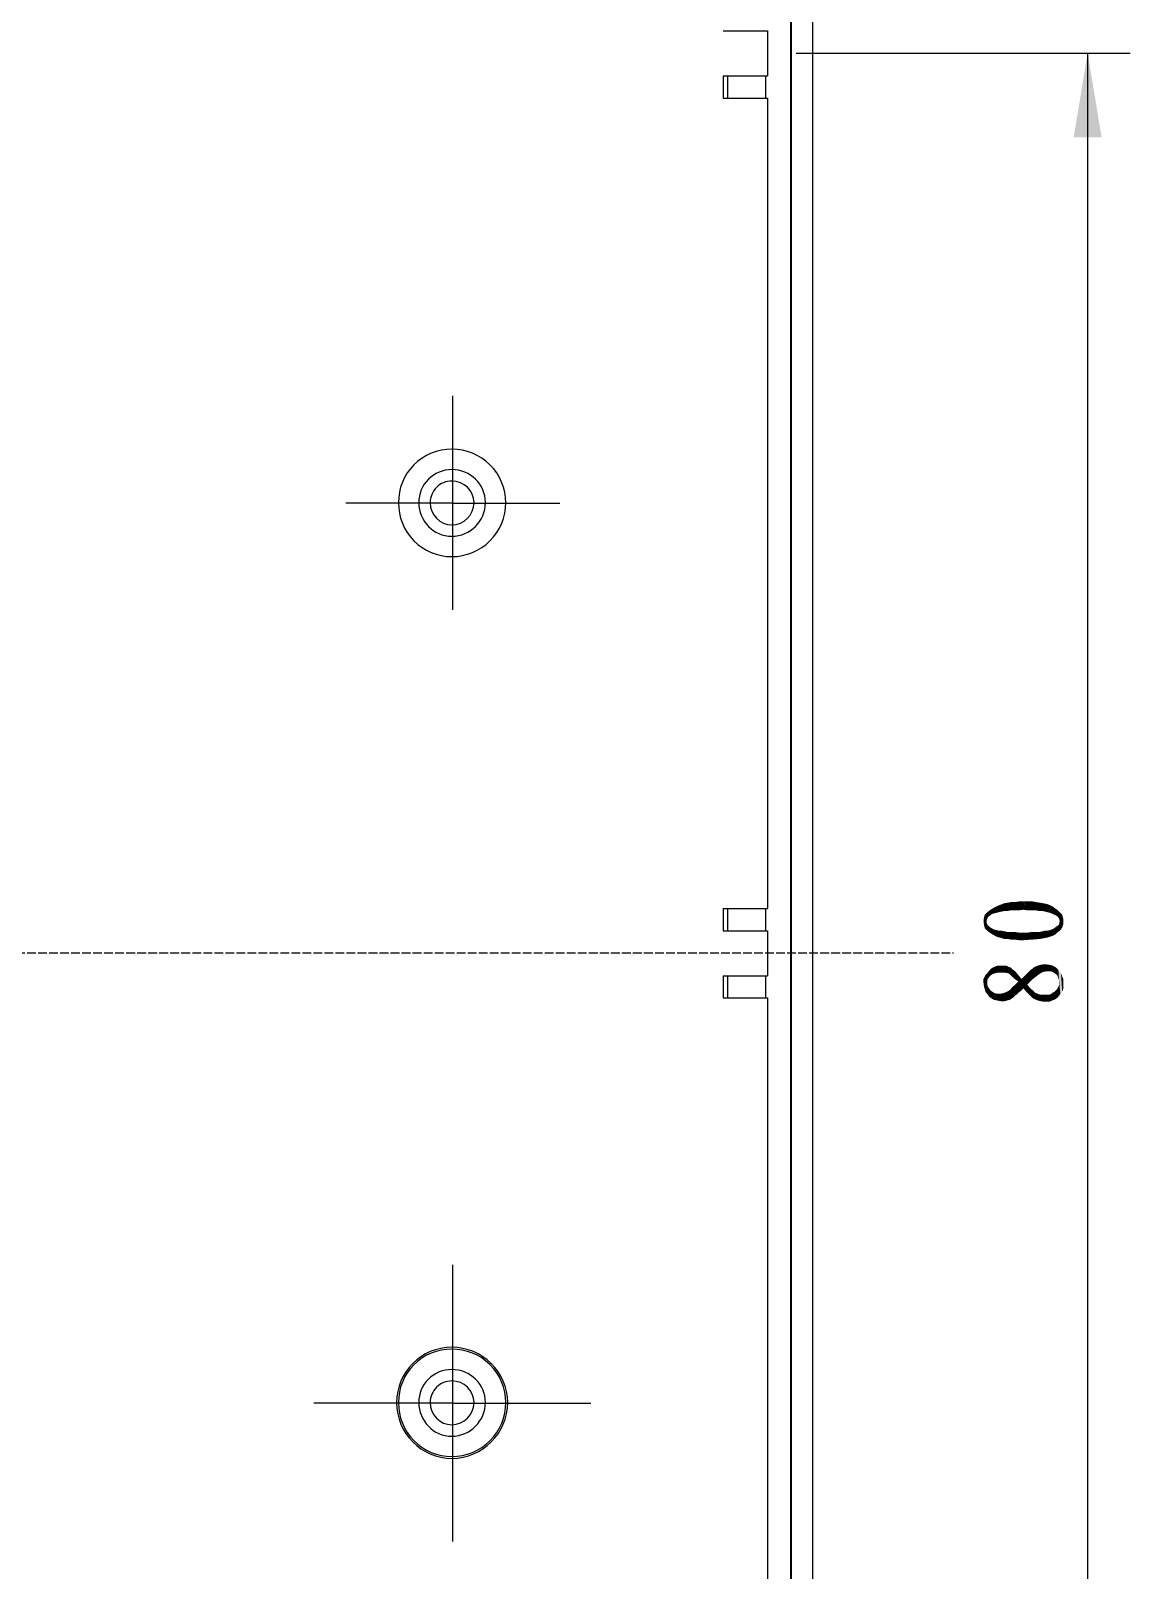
# Model space of a CAD drawing. Header units: millimetres. Extents: x 25 to 550, y -188 to 205.
# Drawn here: x 280.9 to 329.7, y 32.9 to 101.3 of the extents above; entities that cross this region are included whole.
import ezdxf

# ---------------------------------------------------------------- set-up
doc = ezdxf.new("R2010")
doc.units = ezdxf.units.MM
doc.linetypes.add('PDF_IMPORT', pattern=[1, 0.8, -0.2])
doc.layers.add('PDF_图层 1', color=7, linetype='Continuous', true_color=0x231f20)

msp = doc.modelspace()

# ---------------------------------------------------------------- linework, layer by layer
at = {"layer": 'PDF_图层 1', "color": 7, "lineweight": -3}
for points in [[(314.598, 128.327), (314.598, -7.647)], [(314.626, 128.327), (314.626, -7.647)], [(315.585, 128.327), (315.585, -7.647)], [(311.607, 101.324), (313.582, 101.324)], [(313.582, 101.324), (313.582, 99.321)], [(314.852, 100.336), (329.693, 100.336)], [(327.803, 100.336), (327.803, 60.354), (327.803, 20.343)], [(311.607, 99.321), (311.607, 98.333)], [(311.607, 99.321), (313.582, 99.321)], [(311.804, 99.321), (311.804, 98.333)], [(313.497, 99.321), (313.497, 98.333)], [(311.607, 98.333), (313.582, 98.333)], [(313.582, 98.333), (313.582, 62.329)], [(299.587, 85.1), (299.587, 80.331)], [(299.587, 80.331), (294.846, 80.331)], [(299.587, 80.331), (299.587, 75.591)], [(299.587, 80.331), (304.355, 80.331)], [(311.607, 62.329), (313.582, 62.329)], [(311.607, 62.329), (311.607, 61.342)], [(311.804, 62.329), (311.804, 61.342)], [(313.497, 62.329), (313.497, 61.342)], [(311.607, 61.342), (313.582, 61.342)], [(313.582, 61.342), (313.582, 59.338)], [(311.607, 59.338), (313.582, 59.338)], [(311.607, 59.338), (311.607, 58.351)], [(311.804, 59.338), (311.804, 58.351)], [(313.497, 59.338), (313.497, 58.351)], [(311.607, 58.351), (313.582, 58.351)], [(313.582, 58.351), (313.582, 22.347)], [(299.587, 46.5), (299.587, 45.089)], [(299.587, 45.089), (299.587, 40.349)], [(299.587, 40.349), (294.846, 40.349), (293.435, 40.349)], [(299.587, 40.349), (305.738, 40.349)], [(299.587, 40.349), (299.587, 34.197)]]:
    msp.add_lwpolyline(points, dxfattribs=at)
at = {"layer": 'PDF_图层 1', "color": 7, "linetype": 'PDF_IMPORT', "lineweight": -3, "ltscale": 0.486681}
msp.add_lwpolyline([(227.353, 60.354), (321.849, 60.354)], dxfattribs=at)
at = {"layer": 'PDF_图层 1', "color": 7, "lineweight": -3}
for centre, radius, start, end in [((299.537, 80.381), 2.349, 89.46998, 180.53002), ((299.584, 80.357), 2.372, 0.05237, 90.62568), ((299.548, 80.369), 1.457, 89.60388, 180.39612), ((299.55, 80.367), 0.951, 89.52116, 180.47884), ((299.56, 80.333), 2.372, 179.37432, 269.94763), ((299.56, 80.357), 2.396, 269.95185, 0.04815), ((299.548, 80.369), 1.505, 270.37573, 359.62427), ((299.546, 80.371), 1, 270.69331, 359.30669), ((299.56, 40.375), 2.457, 90.04113, 179.95887), ((299.537, 40.399), 2.349, 89.46998, 180.53002), ((299.584, 40.375), 2.372, 0.05237, 90.62568), ((299.548, 40.387), 1.457, 89.60388, 180.39612), ((299.55, 40.385), 0.951, 89.52116, 180.47884), ((299.56, 40.351), 2.372, 179.37432, 269.94763), ((299.536, 40.399), 2.505, 270.50195, 359.49805), ((299.56, 40.375), 2.396, 269.95185, 0.04815), ((299.548, 40.387), 1.505, 270.37573, 359.62427), ((299.546, 40.389), 1, 270.69331, 359.30669)]:
    msp.add_arc(centre, radius, start, end, dxfattribs=at)
for points in [[(301.054, 80.359), (301.054, 81.178), (300.377, 81.827), (299.558, 81.827)], [(300.546, 80.359), (300.546, 80.895), (300.094, 81.319), (299.558, 81.319)], [(298.091, 80.359), (298.091, 79.541), (298.74, 78.864), (299.558, 78.864)], [(298.599, 80.359), (298.599, 79.823), (299.022, 79.372), (299.558, 79.372)], [(302.041, 40.377), (302.041, 41.731), (300.913, 42.832), (299.558, 42.832)], [(301.054, 40.377), (301.054, 41.195), (300.377, 41.844), (299.558, 41.844)], [(300.546, 40.377), (300.546, 40.913), (300.094, 41.336), (299.558, 41.336)], [(297.103, 40.377), (297.103, 39.022), (298.204, 37.894), (299.558, 37.894)], [(298.091, 40.377), (298.091, 39.559), (298.74, 38.881), (299.558, 38.881)], [(298.599, 40.377), (298.599, 39.841), (299.022, 39.389), (299.558, 39.389)]]:
    msp.add_open_spline(points, degree=3, dxfattribs=at)
at = {"layer": 'PDF_图层 1', "color": 7, "transparency": 33554559}
for points in [[(327.803, 100.336), (327.182, 96.584), (328.424, 96.584)], [(323.486, 62.273), (323.344, 62.16), (323.486, 62.019)], [(323.486, 62.273), (323.627, 62.103), (323.683, 62.386)], [(323.486, 62.273), (323.486, 62.019), (323.542, 62.075)], [(323.486, 62.273), (323.542, 62.075), (323.627, 62.103)], [(323.683, 62.386), (323.627, 62.104), (323.74, 62.132)], [(323.683, 62.386), (323.74, 62.132), (323.796, 62.442)], [(323.796, 62.442), (323.74, 62.132), (323.852, 62.16)], [(323.796, 62.442), (323.852, 62.16), (323.937, 62.498)], [(323.937, 62.498), (323.852, 62.16), (323.965, 62.188)], [(323.937, 62.498), (323.965, 62.188), (324.078, 62.555)], [(324.078, 62.555), (323.966, 62.188), (324.106, 62.216)], [(324.248, 62.583), (324.078, 62.555), (324.248, 62.217)], [(324.078, 62.555), (324.106, 62.216), (324.248, 62.216)], [(324.389, 62.611), (324.248, 62.583), (324.389, 62.244)], [(324.248, 62.583), (324.248, 62.217), (324.389, 62.244)], [(324.389, 62.611), (324.389, 62.244), (324.558, 62.244)], [(324.558, 62.611), (324.389, 62.611), (324.558, 62.244)], [(324.755, 62.64), (324.558, 62.611), (324.755, 62.244)], [(324.558, 62.611), (324.558, 62.244), (324.755, 62.244)], [(324.953, 62.64), (324.755, 62.64), (324.953, 62.273)], [(324.755, 62.639), (324.755, 62.244), (324.953, 62.273)], [(325.15, 62.64), (324.953, 62.64), (325.15, 62.244)], [(324.953, 62.639), (324.953, 62.273), (325.15, 62.244)], [(325.15, 62.64), (325.32, 62.244), (325.348, 62.64)], [(325.15, 62.639), (325.15, 62.244), (325.32, 62.244)], [(325.348, 62.639), (325.32, 62.244), (325.489, 62.244)], [(325.348, 62.64), (325.489, 62.244), (325.517, 62.611)], [(325.517, 62.611), (325.489, 62.244), (325.659, 62.216)], [(325.517, 62.611), (325.659, 62.216), (325.687, 62.583)], [(325.687, 62.583), (325.658, 62.217), (325.799, 62.217)], [(325.687, 62.583), (325.799, 62.217), (325.856, 62.555)], [(325.856, 62.555), (325.799, 62.216), (325.912, 62.188)], [(325.856, 62.555), (325.912, 62.188), (325.997, 62.527)], [(325.997, 62.527), (325.912, 62.188), (326.025, 62.16)], [(325.997, 62.527), (326.025, 62.16), (326.138, 62.132)], [(326.138, 62.47), (325.997, 62.527), (326.138, 62.132)], [(326.251, 62.414), (326.138, 62.471), (326.279, 62.075)], [(326.138, 62.47), (326.138, 62.132), (326.279, 62.075)], [(326.251, 62.414), (326.279, 62.075), (326.364, 62.329)], [(326.364, 62.329), (326.279, 62.075), (326.392, 62.019)], [(326.364, 62.329), (326.392, 62.019), (326.448, 62.273)], [(326.448, 62.273), (326.392, 62.019), (326.476, 61.962)], [(326.448, 62.273), (326.476, 61.962), (326.533, 61.878)], [(326.533, 62.188), (326.448, 62.273), (326.533, 61.878)], [(323.204, 61.962), (323.175, 61.765), (323.204, 61.567)], [(323.232, 62.047), (323.204, 61.962), (323.232, 61.455)], [(323.204, 61.962), (323.204, 61.567), (323.232, 61.455)], [(323.344, 62.16), (323.232, 62.047), (323.344, 61.878)], [(323.317, 61.68), (323.232, 62.047), (323.344, 61.342)], [(323.232, 62.047), (323.232, 61.455), (323.344, 61.342)], [(323.317, 61.765), (323.232, 62.047), (323.317, 61.68)], [(323.317, 61.821), (323.232, 62.047), (323.317, 61.765)], [(323.232, 62.047), (323.317, 61.821), (323.344, 61.878)], [(323.344, 61.624), (323.317, 61.68), (323.344, 61.342)], [(323.344, 62.16), (323.344, 61.878), (323.373, 61.934)], [(323.344, 62.16), (323.373, 61.934), (323.429, 61.99)], [(323.344, 62.16), (323.429, 61.99), (323.486, 62.019)], [(323.344, 61.624), (323.344, 61.342), (323.486, 61.228)], [(323.373, 61.567), (323.345, 61.624), (323.486, 61.229)], [(323.429, 61.539), (323.373, 61.567), (323.486, 61.229)], [(326.392, 61.511), (326.448, 61.257), (326.476, 61.567)], [(326.476, 61.567), (326.448, 61.257), (326.533, 61.313)], [(326.533, 61.624), (326.476, 61.567), (326.533, 61.313)], [(326.533, 62.188), (326.533, 61.878), (326.561, 61.765)], [(326.533, 62.188), (326.561, 61.765), (326.618, 61.398)], [(326.618, 62.103), (326.533, 62.188), (326.618, 61.398)], [(326.561, 61.765), (326.533, 61.624), (326.618, 61.398)], [(326.533, 61.624), (326.533, 61.313), (326.618, 61.398)], [(326.674, 62.047), (326.617, 62.104), (326.674, 61.482)], [(326.618, 62.103), (326.618, 61.398), (326.674, 61.483)], [(326.674, 62.047), (326.674, 61.482), (326.702, 61.567)], [(326.702, 61.934), (326.674, 62.047), (326.702, 61.567)], [(326.702, 61.934), (326.702, 61.567), (326.73, 61.652)], [(326.73, 61.765), (326.702, 61.934), (326.73, 61.652)], [(326.73, 61.849), (326.702, 61.934), (326.73, 61.765)], [(323.486, 61.482), (323.429, 61.539), (323.486, 61.229)], [(323.542, 61.455), (323.486, 61.482), (323.683, 61.116)], [(323.486, 61.482), (323.486, 61.229), (323.683, 61.116)], [(323.627, 61.398), (323.542, 61.455), (323.683, 61.116)], [(323.627, 61.398), (323.683, 61.116), (323.74, 61.37)], [(323.74, 61.37), (323.683, 61.116), (323.796, 61.059)], [(323.74, 61.37), (323.796, 61.059), (323.852, 61.342)], [(323.852, 61.342), (323.796, 61.059), (323.937, 61.031)], [(323.852, 61.342), (323.937, 61.031), (323.965, 61.342)], [(323.965, 61.342), (323.937, 61.031), (324.078, 60.975)], [(323.965, 61.342), (324.078, 60.975), (324.106, 61.313)], [(324.106, 61.313), (324.078, 60.975), (324.248, 60.975)], [(324.248, 61.285), (324.106, 61.313), (324.248, 60.975)], [(324.248, 61.285), (324.248, 60.975), (324.389, 60.947)], [(324.389, 61.285), (324.248, 61.285), (324.389, 60.947)], [(324.389, 61.285), (324.389, 60.947), (324.558, 60.947)], [(324.558, 61.285), (324.389, 61.285), (324.558, 60.947)], [(324.558, 61.285), (324.558, 60.947), (324.755, 60.918)], [(324.755, 61.257), (324.558, 61.285), (324.755, 60.918)], [(324.755, 61.257), (324.755, 60.918), (324.953, 60.918)], [(324.953, 61.257), (324.755, 61.257), (324.953, 60.918)], [(325.15, 61.257), (324.953, 61.257), (325.348, 60.947)], [(324.953, 61.257), (324.953, 60.918), (325.348, 60.947)], [(325.32, 61.285), (325.15, 61.257), (325.348, 60.947)], [(325.32, 61.285), (325.348, 60.947), (325.489, 61.285)], [(325.489, 61.285), (325.348, 60.947), (325.687, 60.975)], [(325.658, 61.285), (325.489, 61.285), (325.687, 60.975)], [(325.658, 61.285), (325.687, 60.975), (325.799, 61.313)], [(325.799, 61.313), (325.687, 60.975), (325.997, 61.032)], [(325.912, 61.342), (325.799, 61.313), (325.997, 61.031)], [(325.912, 61.342), (325.997, 61.031), (326.025, 61.342)], [(326.025, 61.342), (325.997, 61.031), (326.251, 61.116)], [(326.138, 61.37), (326.025, 61.342), (326.251, 61.116)], [(326.138, 61.37), (326.251, 61.116), (326.279, 61.426)], [(326.279, 61.426), (326.251, 61.116), (326.364, 61.172)], [(326.279, 61.426), (326.364, 61.172), (326.392, 61.511)], [(326.392, 61.511), (326.364, 61.172), (326.448, 61.257)], [(323.429, 59.564), (323.344, 59.451), (323.429, 59.282)], [(323.429, 59.564), (323.514, 59.366), (323.542, 59.677)], [(323.429, 59.564), (323.429, 59.282), (323.514, 59.366)], [(323.542, 59.677), (323.514, 59.366), (323.599, 59.423)], [(323.542, 59.677), (323.599, 59.423), (323.655, 59.733)], [(323.655, 59.733), (323.598, 59.423), (323.712, 59.451)], [(323.796, 59.79), (323.655, 59.733), (323.796, 59.479)], [(323.655, 59.733), (323.712, 59.451), (323.796, 59.479)], [(323.796, 59.79), (323.796, 59.479), (323.909, 59.479)], [(323.796, 59.79), (323.909, 59.479), (323.937, 59.79)], [(323.937, 59.79), (323.909, 59.479), (324.106, 59.479)], [(324.05, 59.79), (323.937, 59.79), (324.106, 59.479)], [(324.05, 59.79), (324.106, 59.479), (324.191, 59.79)], [(324.191, 59.79), (324.106, 59.479), (324.276, 59.451)], [(324.191, 59.79), (324.276, 59.451), (324.304, 59.733)], [(324.304, 59.733), (324.276, 59.451), (324.36, 59.395)], [(324.304, 59.733), (324.36, 59.395), (324.389, 59.705)], [(324.389, 59.705), (324.36, 59.394), (324.445, 59.31)], [(324.389, 59.705), (324.445, 59.31), (324.473, 59.62)], [(324.473, 59.62), (324.445, 59.31), (324.558, 59.197)], [(324.473, 59.62), (324.558, 59.197), (324.586, 59.536)], [(324.586, 59.536), (324.558, 59.197), (324.727, 59.085)], [(324.727, 59.366), (324.586, 59.536), (324.727, 59.085)], [(325.094, 59.423), (325.122, 58.943), (325.179, 59.508)], [(325.179, 59.508), (325.122, 58.943), (325.263, 59.084)], [(325.263, 59.592), (325.179, 59.508), (325.263, 59.084)], [(325.348, 59.649), (325.263, 59.592), (325.376, 59.197)], [(325.263, 59.592), (325.263, 59.084), (325.376, 59.197)], [(325.348, 59.649), (325.376, 59.197), (325.405, 59.705)], [(325.404, 59.705), (325.376, 59.197), (325.517, 59.31)], [(325.461, 59.733), (325.404, 59.705), (325.517, 59.31)], [(325.517, 59.762), (325.461, 59.733), (325.517, 59.31)], [(325.602, 59.79), (325.517, 59.762), (325.63, 59.394)], [(325.517, 59.762), (325.517, 59.31), (325.63, 59.395)], [(325.602, 59.79), (325.63, 59.394), (325.687, 59.818)], [(325.687, 59.818), (325.63, 59.395), (325.714, 59.451)], [(325.828, 59.846), (325.687, 59.818), (325.828, 59.508)], [(325.687, 59.818), (325.714, 59.451), (325.828, 59.507)], [(325.969, 59.846), (325.827, 59.846), (325.969, 59.536)], [(325.828, 59.846), (325.828, 59.508), (325.969, 59.536)], [(325.969, 59.846), (325.969, 59.536), (326.081, 59.536)], [(325.969, 59.846), (326.081, 59.536), (326.138, 59.818)], [(326.138, 59.818), (326.081, 59.536), (326.166, 59.536)], [(326.138, 59.818), (326.166, 59.536), (326.251, 59.507)], [(326.251, 59.79), (326.138, 59.818), (326.251, 59.508)], [(326.251, 59.79), (326.251, 59.508), (326.336, 59.451)], [(326.251, 59.79), (326.336, 59.451), (326.392, 59.705)], [(326.392, 59.705), (326.335, 59.451), (326.42, 59.394)], [(326.392, 59.705), (326.42, 59.394), (326.476, 59.31)], [(326.392, 59.705), (326.476, 59.31), (326.505, 59.225)], [(326.505, 59.592), (326.392, 59.705), (326.505, 59.225)], [(326.505, 59.592), (326.505, 59.226), (326.533, 59.141)], [(326.505, 59.592), (326.533, 59.141), (326.589, 58.52)], [(326.505, 59.592), (326.589, 58.52), (326.618, 59.451)], [(323.204, 59.254), (323.175, 59.197), (323.204, 58.83)], [(323.175, 59.197), (323.175, 59.028), (323.203, 58.831)], [(323.26, 59.366), (323.203, 59.254), (323.26, 58.633)], [(323.204, 59.254), (323.204, 58.83), (323.232, 58.746)], [(323.204, 59.254), (323.232, 58.746), (323.26, 58.633)], [(323.344, 59.451), (323.26, 59.366), (323.344, 59.141)], [(323.26, 59.366), (323.26, 58.633), (323.344, 58.52)], [(323.344, 58.943), (323.26, 59.366), (323.344, 58.52)], [(323.344, 59.056), (323.26, 59.366), (323.344, 58.943)], [(323.344, 59.141), (323.26, 59.366), (323.344, 59.056)], [(323.344, 59.451), (323.344, 59.141), (323.373, 59.197)], [(323.344, 59.451), (323.373, 59.197), (323.429, 59.282)], [(323.344, 58.943), (323.344, 58.52), (323.429, 58.407)], [(323.373, 58.859), (323.345, 58.943), (323.429, 58.407)], [(323.429, 58.774), (323.373, 58.859), (323.429, 58.407)], [(324.36, 58.717), (324.417, 58.322), (324.445, 58.83)], [(324.445, 58.83), (324.417, 58.323), (324.473, 58.35)], [(324.586, 58.943), (324.445, 58.831), (324.586, 58.463)], [(324.445, 58.83), (324.473, 58.35), (324.53, 58.407)], [(324.445, 58.83), (324.53, 58.407), (324.586, 58.464)], [(324.586, 58.943), (324.671, 58.52), (324.727, 59.085)], [(324.586, 58.943), (324.586, 58.463), (324.671, 58.52)], [(324.727, 59.084), (324.671, 58.52), (324.755, 58.605)], [(324.727, 59.366), (324.727, 59.085), (324.755, 58.605)], [(324.727, 59.366), (324.755, 58.605), (324.868, 58.689)], [(324.868, 59.197), (324.727, 59.366), (324.868, 58.689)], [(324.868, 59.197), (324.953, 58.774), (324.981, 59.31)], [(324.868, 59.197), (324.868, 58.689), (324.953, 58.774)], [(324.981, 59.31), (324.953, 58.774), (325.094, 58.605)], [(325.094, 59.423), (324.981, 59.31), (325.094, 58.605)], [(325.094, 59.423), (325.094, 58.605), (325.122, 58.943)], [(325.122, 58.943), (325.094, 58.605), (325.235, 58.463)], [(325.122, 58.943), (325.235, 58.463), (325.263, 58.774)], [(326.533, 58.915), (326.476, 58.802), (326.59, 58.52)], [(326.533, 59.141), (326.533, 59.028), (326.59, 58.52)], [(326.533, 59.028), (326.533, 58.915), (326.59, 58.52)], [(326.618, 59.451), (326.59, 58.52), (326.674, 58.633)], [(326.674, 59.31), (326.617, 59.451), (326.674, 58.633)], [(326.674, 59.31), (326.674, 58.633), (326.731, 58.802)], [(326.73, 58.971), (326.674, 59.31), (326.73, 58.802)], [(326.73, 59.169), (326.674, 59.31), (326.73, 58.972)], [(323.486, 58.689), (323.429, 58.774), (323.542, 58.323)], [(323.429, 58.774), (323.429, 58.407), (323.542, 58.323)], [(323.486, 58.689), (323.542, 58.323), (323.57, 58.633)], [(323.57, 58.633), (323.542, 58.322), (323.655, 58.266)], [(323.655, 58.576), (323.57, 58.633), (323.655, 58.266)], [(323.74, 58.548), (323.655, 58.576), (323.796, 58.238)], [(323.655, 58.576), (323.655, 58.266), (323.796, 58.238)], [(323.74, 58.548), (323.796, 58.238), (323.852, 58.548)], [(323.852, 58.548), (323.796, 58.238), (323.937, 58.21)], [(323.852, 58.548), (323.937, 58.21), (323.965, 58.548)], [(323.965, 58.548), (323.937, 58.21), (324.106, 58.21)], [(324.078, 58.576), (323.966, 58.548), (324.106, 58.21)], [(324.078, 58.576), (324.106, 58.21), (324.163, 58.605)], [(324.163, 58.605), (324.106, 58.209), (324.219, 58.238)], [(324.163, 58.605), (324.219, 58.238), (324.276, 58.661)], [(324.276, 58.661), (324.219, 58.238), (324.332, 58.266)], [(324.276, 58.661), (324.332, 58.266), (324.36, 58.718)], [(324.36, 58.717), (324.332, 58.266), (324.388, 58.294)], [(324.36, 58.717), (324.388, 58.294), (324.417, 58.322)], [(325.263, 58.774), (325.235, 58.463), (325.348, 58.35)], [(325.263, 58.774), (325.348, 58.35), (325.405, 58.661)], [(325.404, 58.661), (325.348, 58.35), (325.461, 58.294)], [(325.404, 58.661), (325.461, 58.294), (325.489, 58.577)], [(325.489, 58.576), (325.461, 58.294), (325.602, 58.238)], [(325.574, 58.548), (325.489, 58.576), (325.602, 58.238)], [(325.574, 58.548), (325.602, 58.238), (325.63, 58.52)], [(325.63, 58.52), (325.602, 58.238), (325.715, 58.209)], [(325.715, 58.492), (325.63, 58.52), (325.715, 58.21)], [(325.828, 58.492), (325.715, 58.492), (325.856, 58.181)], [(325.715, 58.492), (325.715, 58.21), (325.856, 58.181)], [(325.828, 58.492), (325.856, 58.181), (325.941, 58.492)], [(325.941, 58.492), (325.856, 58.181), (325.968, 58.181)], [(325.94, 58.492), (325.968, 58.181), (326.053, 58.492)], [(326.053, 58.492), (325.969, 58.181), (326.11, 58.181)], [(326.053, 58.492), (326.11, 58.181), (326.166, 58.52)], [(326.166, 58.52), (326.11, 58.182), (326.223, 58.238)], [(326.223, 58.576), (326.166, 58.52), (326.223, 58.238)], [(326.336, 58.633), (326.223, 58.576), (326.364, 58.294)], [(326.223, 58.576), (326.223, 58.238), (326.364, 58.294)], [(326.336, 58.633), (326.364, 58.294), (326.42, 58.717)], [(326.42, 58.717), (326.364, 58.294), (326.477, 58.379)], [(326.476, 58.802), (326.42, 58.717), (326.476, 58.379)], [(326.476, 58.802), (326.476, 58.379), (326.589, 58.52)]]:
    msp.add_solid(points, dxfattribs=at)

doc.saveas('drawing.dxf')
